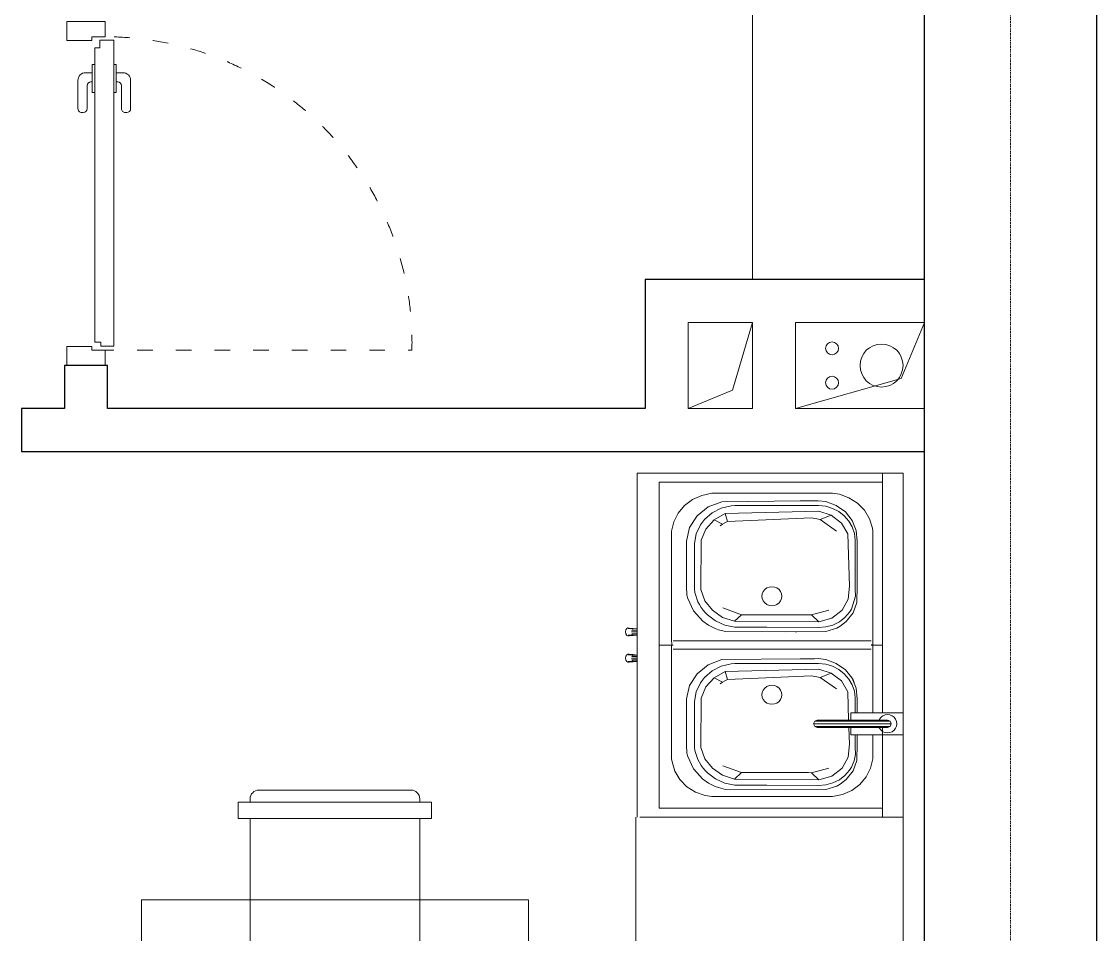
# Model space of a CAD drawing. Header units: millimetres. Extents: x 220309 to 250673, y 235861 to 255830.
# Drawn here: x 233999 to 236499, y 242375 to 244498 of the extents above; entities that cross this region are included whole.
import ezdxf

# ---------------------------------------------------------------- set-up
doc = ezdxf.new("R2010")
doc.units = ezdxf.units.MM
doc.linetypes.add('ACAD_ISO03W100', pattern=[30, 12, -18])
doc.linetypes.add('DASHDOTX2', pattern=[2, 1, -0.5, 0, -0.5])
for name, color, linetype, lineweight in [('Axes', 40, 'DASHDOTX2', 9), ('canel', 4, 'Continuous', 9), ('Door', 59, 'Continuous', 9), ('furniture', 46, 'Continuous', 9), ('Shaft', 7, 'Continuous', 9), ('Wall', 5, 'Continuous', 30)]:
    doc.layers.add(name, color=color, linetype=linetype, lineweight=lineweight)

# ---------------------------------------------------------------- blocks, each defined once
blk = doc.blocks.new('1151')
at = {"color": 0}
for p, q in [((1606.4, 173.1), (-1589.7, 173.1)), ((806.4, -438.9), (806.4, 173.1)), ((997.8, 51.6), (997.8, 173.1)), ((1004.9, 147.9), (1008.3, 152.3)), ((1008.3, 152.3), (1012.8, 155.7)), ((1012.8, 155.7), (1017.9, 157.8)), ((1017.9, 157.8), (1023.4, 158.6)), ((1023.4, 158.6), (1029, 157.8)), ((1029, 157.8), (1034.1, 155.7)), ((1034.1, 155.7), (1038.6, 152.3)), ((1038.6, 152.3), (1042, 147.9)), ((1049.1, 51.6), (1049.1, 173.1)), ((1606.4, -445.3), (1606.4, 173.1)), ((1015.7, 125.5), (806.4, 125.5)), ((827.3, -394.2), (827.3, 125.5)), ((1002.1, 137.2), (1002.8, 142.7)), ((1002.8, 131.6), (1002.1, 137.2)), ((1002.8, 142.7), (1004.9, 147.9)), ((1004.9, 126.5), (1002.8, 131.6)), ((1008.3, 122), (1004.9, 126.5)), ((1014.9, 137.2), (1017.4, 143.2)), ((1014.9, 77.8), (1014.9, 137.1)), ((1017.4, 143.2), (1016.3, 140.7)), ((1017.4, 143.2), (1023.4, 145.7)), ((1017.4, 94.6), (1017.4, 143.2)), ((1023.4, 145.7), (1020.3, 144.4)), ((1023.4, 145.7), (1029.5, 143.2)), ((1023.4, 95.7), (1023.4, 145.7)), ((1029.5, 143.2), (1026.5, 144.4)), ((1029.5, 143.2), (1029.5, 120.3)), ((1032, 137.2), (1029.5, 143.2)), ((1032, 137.2), (1030.7, 140.3)), ((1032, 115.8), (1032, 137.2)), ((1042, 126.5), (1038.6, 122)), ((1042, 147.9), (1044.1, 142.7)), ((1044.1, 131.6), (1042, 126.5)), ((1044.1, 142.7), (1044.8, 137.2)), ((1044.8, 137.2), (1044.1, 131.6)), ((1049.1, 125.5), (1606.4, 125.5)), ((1206.4, 102.8), (1206.4, 125.5)), ((1585.3, -394.2), (1585.3, 125.5)), ((920.3, 97.7), (942.2, 102.8)), ((942.2, 102.8), (997.8, 102.8)), ((1014.9, 117), (1008.3, 122)), ((1029.5, 120.3), (1029.5, 108.3)), ((1029.5, 108.3), (1029.5, 94.6)), ((1034.1, 118.6), (1032, 117.7)), ((1032, 104.7), (1032, 115.8)), ((1032, 91.9), (1032, 104.7)), ((1038.6, 122), (1034.1, 118.6)), ((1193.3, 102.8), (1049.1, 102.8)), ((1206.9, 102.8), (1193.3, 102.8)), ((1206.4, 102.8), (1206.4, 99.4)), ((1471.1, 102.8), (1206.4, 102.8)), ((1206.9, 99.4), (1206.9, 102.8)), ((1478.6, 101.8), (1471.1, 102.8)), ((1500.3, 95.2), (1478.6, 101.8)), ((882.4, 72.6), (900, 87.4)), ((900, 87.4), (920.3, 97.7)), ((1014.9, 63), (1014.9, 77.8)), ((1017.4, 79.5), (1017.4, 94.6)), ((1017.4, 63.5), (1017.4, 79.5)), ((1023.4, 80.2), (1023.4, 95.7)), ((1023.4, 63.8), (1023.4, 80.2)), ((1029.5, 94.6), (1029.5, 79.5)), ((1029.5, 79.5), (1029.5, 63.5)), ((1032, 77.8), (1032, 91.9)), ((1032, 63), (1032, 77.8)), ((1196.5, -361.5), (1196.5, 99.4)), ((1216.3, -361.5), (1216.3, 99.4)), ((1519.9, 83.5), (1500.3, 95.2)), ((1536.5, 67.3), (1519.9, 83.5)), ((858.8, 32.5), (868.5, 54)), ((868.5, 54), (882.4, 72.6)), ((893.6, 40.9), (914, 56.9)), ((914, 56.9), (937.9, 65.6)), ((915.5, 48.7), (922.4, 53)), ((922.4, 53), (937.2, 59.3)), ((937.2, 59.3), (952.8, 62.3)), ((937.9, 65.6), (976.7, 66.4)), ((952.8, 62.3), (968.7, 62)), ((968.7, 62), (997.8, 62)), ((976.7, 66.4), (997.8, 66.4)), ((998.7, 51.6), (997.8, 51.6)), ((1014.9, 51.6), (998.7, 51.6)), ((1014.9, 47.9), (1014.9, 63)), ((1017.4, 47.4), (1017.4, 63.5)), ((1023.4, 47.1), (1023.4, 63.8)), ((1029.5, 63.5), (1029.5, 47.3)), ((1032, 47.9), (1032, 63)), ((1032, 51.6), (1036.3, 51.6)), ((1036.3, 51.6), (1041.6, 51.6)), ((1041.6, 51.6), (1045.7, 51.6)), ((1045.7, 51.6), (1048.2, 51.6)), ((1048.2, 51.6), (1049.1, 51.6)), ((1049.1, 66.4), (1081, 66.4)), ((1049.1, 62.1), (1083.4, 62.1)), ((1081, 66.4), (1105.8, 64.3)), ((1083.4, 62.1), (1098.9, 60)), ((1098.9, 60), (1113.7, 54.9)), ((1105.8, 64.3), (1129.1, 55)), ((1113.7, 54.9), (1127.4, 46.9)), ((1117.5, 59.6), (1121.7, 58.6)), ((1119, 59.2), (1117.5, 59.6)), ((1121.7, 58.6), (1119, 59.2)), ((1123, 58.2), (1121.7, 58.6)), ((1127.9, 56.4), (1123, 58.2)), ((1129.2, 56), (1127.9, 56.4)), ((1129.1, 55), (1148.9, 39.1)), ((1129.2, 56), (1129.7, 54.5)), ((1130.3, 54), (1129.2, 56)), ((1260.9, 40.9), (1281.3, 56.9)), ((1281.3, 56.9), (1305.2, 65.6)), ((1282.8, 48.7), (1289.6, 53)), ((1289.6, 53), (1320.1, 62.3)), ((1305.2, 65.6), (1344, 66.4)), ((1320.1, 62.3), (1336, 62)), ((1336, 62), (1450.7, 62.1)), ((1344, 66.4), (1448.3, 66.4)), ((1448.3, 66.4), (1473.1, 64.3)), ((1450.7, 62.1), (1466.1, 60)), ((1466.1, 60), (1481, 54.9)), ((1473.1, 64.3), (1496.3, 55)), ((1481, 54.9), (1494.7, 46.9)), ((1496.3, 55), (1516.2, 39.1)), ((1549, 47.4), (1536.5, 67.3)), ((854, 9.2), (858.8, 32.5)), ((878.6, 19.3), (882.9, 27.1)), ((882.9, 27.1), (893.6, 40.9)), ((893.1, 25), (903.2, 38)), ((919.9, 31.3), (901.4, 7.2)), ((903.2, 38), (915.5, 48.7)), ((945.9, 45.8), (919.9, 31.3)), ((975.9, 48.3), (945.9, 45.8)), ((1014.9, 47.1), (975.9, 48.3)), ((1014.8, 33.1), (1014.9, 47.9)), ((1014.8, 6.2), (1014.8, 33.1)), ((1017.3, 16.3), (1017.4, 31.4)), ((1017.4, 31.4), (1017.4, 47.4)), ((1023.4, 30.7), (1023.4, 47.1)), ((1023.4, 15.2), (1023.4, 30.7)), ((1029.5, 31.4), (1029.4, 16.3)), ((1029.5, 47.3), (1029.5, 31.4)), ((1032, 33.1), (1032, 47.9)), ((1097.6, 44.4), (1032, 46.5)), ((1032, 19), (1032, 33.1)), ((1122.9, 29.7), (1097.6, 44.4)), ((1141.3, 6.1), (1122.9, 29.7)), ((1127.4, 46.9), (1139.5, 36.3)), ((1139.5, 36.3), (1149.4, 23.6)), ((1148.9, 39.1), (1163.9, 18)), ((1245.9, 19.3), (1250.2, 27.1)), ((1250.2, 27.1), (1260.9, 40.9)), ((1260.4, 25), (1270.5, 38)), ((1287.2, 31.3), (1268.6, 7.2)), ((1270.5, 38), (1282.8, 48.7)), ((1313.2, 45.8), (1287.2, 31.3)), ((1343.2, 48.3), (1313.2, 45.8)), ((1464.9, 44.4), (1343.2, 48.3)), ((1490.2, 29.7), (1464.9, 44.4)), ((1508.6, 6.1), (1490.2, 29.7)), ((1494.7, 46.9), (1506.7, 36.3)), ((1506.7, 36.3), (1516.7, 23.6)), ((1516.2, 39.1), (1531.2, 18)), ((1556.9, 25), (1549, 47.4)), ((1559.3, 9.2), (1556.9, 25)), ((854, -271.4), (854, 9.2)), ((870.3, -6.1), (878.6, 19.3)), ((881.3, -6.2), (885.7, 10)), ((885.7, 10), (893.1, 25)), ((901.4, 7.2), (893.2, -22.6)), ((909.2, -39.8), (920.1, 0.3)), ((1014.8, -4.9), (1014.8, 6.2)), ((1017.3, -9.4), (1017.3, 16.3)), ((1023.4, -11.3), (1023.4, 15.2)), ((1029.4, 16.3), (1029.4, -9.4)), ((1032, -4.9), (1032, 19)), ((1131.2, -19.5), (1104.3, 18.5)), ((1141.3, 6.1), (1131.2, -19.5)), ((1150.2, -22.9), (1141.3, 6.1)), ((1149.4, 23.6), (1157, 9)), ((1157, 9), (1161.8, -6.7)), ((1163.9, 18), (1172.7, -6.6)), ((1237.6, -6.1), (1245.9, 19.3)), ((1248.6, -6.2), (1253, 10)), ((1253, 10), (1260.4, 25)), ((1268.6, 7.2), (1260.5, -22.6)), ((1276.5, -39.8), (1287.4, 0.3)), ((1498.5, -19.5), (1471.5, 18.5)), ((1508.6, 6.1), (1498.5, -19.5)), ((1517.5, -22.9), (1508.6, 6.1)), ((1516.7, 23.6), (1524.2, 9)), ((1524.2, 9), (1529.1, -6.7)), ((1531.2, 18), (1540, -6.6)), ((1559.3, -271.4), (1559.3, 9.2)), ((869.6, -99.1), (870.3, -6.1)), ((880, -23), (881.3, -6.2)), ((880.6, -143.8), (880, -23)), ((894.5, -218.8), (893.2, -22.6)), ((893.2, -22.6), (909.2, -39.8)), ((1014.8, -26.3), (1014.8, -4.9)), ((1017.3, -19.2), (1017.3, -9.4)), ((1017.3, -32.3), (1017.3, -19.2)), ((1023.4, -21.3), (1023.4, -11.3)), ((1023.4, -34.8), (1023.4, -21.3)), ((1029.4, -9.4), (1029.4, -19.2)), ((1029.4, -19.2), (1029.4, -32.3)), ((1031.9, -14), (1032, -4.9)), ((1031.9, -26.3), (1031.9, -14)), ((1131.2, -19.5), (1134.6, -39.9)), ((1150.2, -22.9), (1144.7, -240.4)), ((1161.8, -6.7), (1163.8, -23.1)), ((1163.8, -23.1), (1163.7, -218.4)), ((1172.7, -6.6), (1174.8, -24)), ((1174.8, -24), (1174.7, -32.9)), ((1236.9, -99.1), (1237.6, -6.1)), ((1247.3, -23), (1248.6, -6.2)), ((1247.8, -143.8), (1247.3, -23)), ((1261.8, -218.8), (1260.5, -22.6)), ((1260.5, -22.6), (1276.5, -39.8)), ((1498.5, -19.5), (1501.9, -39.9)), ((1517.5, -22.9), (1512, -240.4)), ((1529.1, -6.7), (1531.1, -23.1)), ((1531.1, -23.1), (1530.9, -218.4)), ((1540, -6.6), (1542.1, -24)), ((1542.1, -24), (1541.9, -32.9)), ((909.7, -46.8), (909.2, -39.8)), ((909.7, -202.9), (909.7, -46.8)), ((1017.3, -32.3), (1014.8, -26.3)), ((1023.4, -34.8), (1017.3, -32.3)), ((1029.4, -32.3), (1023.4, -34.8)), ((1029.4, -32.3), (1031.9, -26.3)), ((1134.6, -39.9), (1126.5, -235.1)), ((1174.7, -32.9), (1174.7, -66)), ((1276.9, -46.8), (1276.5, -39.8)), ((1276.9, -202.9), (1276.9, -46.8)), ((1501.9, -39.9), (1493.8, -235.1)), ((1541.9, -32.9), (1541.9, -66)), ((1174.7, -66), (1172.5, -248.4)), ((1237.1, -74.4), (1236, -76.7)), ((1541.9, -66), (1539.8, -248.4)), ((870.7, -239.8), (869.6, -99.1)), ((1238, -239.8), (1236.9, -99.1)), ((1069.4, -125.8), (1071.6, -120.1)), ((1071.6, -120.1), (1075.1, -115.3)), ((1075.1, -115.3), (1079.6, -111.6)), ((1079.6, -111.6), (1085, -109.2)), ((1085, -109.2), (1090.7, -108.4)), ((1090.7, -108.4), (1096.4, -109.2)), ((1096.4, -109.2), (1101.7, -111.6)), ((1101.7, -111.6), (1106.3, -115.3)), ((1106.3, -115.3), (1109.8, -120.1)), ((1109.8, -120.1), (1112, -125.8)), ((1298.7, -125.8), (1300.9, -120.1)), ((1300.9, -120.1), (1304.4, -115.3)), ((1304.4, -115.3), (1308.9, -111.6)), ((1308.9, -111.6), (1314.3, -109.2)), ((1314.3, -109.2), (1320, -108.4)), ((1320, -108.4), (1325.7, -109.2)), ((1325.7, -109.2), (1331, -111.6)), ((1331, -111.6), (1335.6, -115.3)), ((1335.6, -115.3), (1339.1, -120.1)), ((1339.1, -120.1), (1341.3, -125.8)), ((880.6, -218.4), (880.6, -143.8)), ((1068.6, -131.9), (1069.4, -125.8)), ((1069.4, -137.9), (1068.6, -131.9)), ((1071.6, -143.6), (1069.4, -137.9)), ((1075.1, -148.4), (1071.6, -143.6)), ((1079.6, -152.1), (1075.1, -148.4)), ((1106.3, -148.4), (1101.7, -152.1)), ((1109.8, -143.6), (1106.3, -148.4)), ((1112, -137.9), (1109.8, -143.6)), ((1112, -125.8), (1112.8, -131.9)), ((1112.8, -131.9), (1112, -137.9)), ((1247.8, -218.4), (1247.8, -143.8)), ((1297.9, -131.9), (1298.7, -125.8)), ((1298.7, -137.9), (1297.9, -131.9)), ((1300.9, -143.6), (1298.7, -137.9)), ((1304.4, -148.4), (1300.9, -143.6)), ((1308.9, -152.1), (1304.4, -148.4)), ((1335.6, -148.4), (1331, -152.1)), ((1339.1, -143.6), (1335.6, -148.4)), ((1341.3, -137.9), (1339.1, -143.6)), ((1341.3, -125.8), (1342.1, -131.9)), ((1342.1, -131.9), (1341.3, -137.9)), ((1085, -154.5), (1079.6, -152.1)), ((1090.7, -155.3), (1085, -154.5)), ((1096.4, -154.5), (1090.7, -155.3)), ((1101.7, -152.1), (1096.4, -154.5)), ((1314.3, -154.5), (1308.9, -152.1)), ((1320, -155.3), (1314.3, -154.5)), ((1325.7, -154.5), (1320, -155.3)), ((1331, -152.1), (1325.7, -154.5)), ((885.5, -241.6), (880.6, -218.4)), ((894.5, -218.8), (909.7, -202.9)), ((903.5, -246.5), (894.5, -218.8)), ((909.7, -202.9), (925.3, -245.6)), ((1163.7, -218.4), (1162.9, -226.4)), ((1252.7, -241.6), (1247.8, -218.4)), ((1261.8, -218.8), (1276.9, -202.9)), ((1270.8, -246.5), (1261.8, -218.8)), ((1276.9, -202.9), (1292.6, -245.6)), ((1530.9, -218.4), (1530.2, -226.4)), ((874.8, -256.1), (870.7, -239.8)), ((895.1, -263), (885.5, -241.6)), ((919.9, -270.1), (903.5, -246.5)), ((1120, -246.6), (1116.1, -251.9)), ((1120, -246.6), (1123.5, -241)), ((1130.2, -265.9), (1120, -246.6)), ((1123.5, -241), (1126.5, -235.1)), ((1126.5, -235.1), (1144.7, -240.4)), ((1144.7, -240.4), (1130.2, -265.9)), ((1157.2, -249.6), (1146.2, -270.7)), ((1162.9, -226.4), (1157.2, -249.6)), ((1172.5, -248.4), (1160.6, -280)), ((1242.1, -256.1), (1238, -239.8)), ((1262.4, -263), (1252.7, -241.6)), ((1287.2, -270.1), (1270.8, -246.5)), ((1487.2, -246.6), (1483.3, -251.9)), ((1487.2, -246.6), (1490.7, -241)), ((1497.5, -265.9), (1487.2, -246.6)), ((1490.7, -241), (1493.8, -235.1)), ((1493.8, -235.1), (1512, -240.4)), ((1512, -240.4), (1497.5, -265.9)), ((1524.4, -249.6), (1513.5, -270.7)), ((1530.2, -226.4), (1524.4, -249.6)), ((1539.8, -248.4), (1527.9, -280)), ((856.4, -287.2), (854, -271.4)), ((877.7, -263.9), (874.8, -256.1)), ((881.1, -271.5), (877.7, -263.9)), ((885.1, -278.9), (881.1, -271.5)), ((909.1, -281.6), (895.1, -263)), ((942.2, -287.5), (919.9, -270.1)), ((1130.2, -265.9), (1108.9, -285.1)), ((1146.2, -270.7), (1130.9, -288.4)), ((1244.9, -263.9), (1242.1, -256.1)), ((1248.4, -271.5), (1244.9, -263.9)), ((1252.3, -278.9), (1248.4, -271.5)), ((1276.4, -281.6), (1262.4, -263)), ((1309.5, -287.5), (1287.2, -270.1)), ((1497.5, -265.9), (1476.2, -285.1)), ((1513.5, -270.7), (1498.2, -288.4)), ((1554.5, -294.6), (1559.3, -271.4)), ((864.3, -309.5), (856.4, -287.2)), ((894.5, -292.5), (885.1, -278.9)), ((918.5, -314.3), (894.5, -292.5)), ((914.6, -287), (909.1, -281.6)), ((920.4, -291.9), (914.6, -287)), ((926.6, -296.4), (920.4, -291.9)), ((933.1, -300.3), (926.6, -296.4)), ((968.3, -297), (942.2, -287.5)), ((1083, -296.1), (968.3, -297)), ((1108.9, -285.1), (1083, -296.1)), ((1118.6, -297.8), (1097.9, -307.6)), ((1130.9, -288.4), (1118.6, -297.8)), ((1160.6, -280), (1139.8, -305.9)), ((1261.8, -292.5), (1252.3, -278.9)), ((1256.9, -285.5), (1256.9, -285.4)), ((1285.8, -314.3), (1261.8, -292.5)), ((1281.9, -287), (1276.4, -281.6)), ((1287.7, -291.9), (1281.9, -287)), ((1293.9, -296.4), (1287.7, -291.9)), ((1300.4, -300.3), (1293.9, -296.4)), ((1335.6, -297), (1309.5, -287.5)), ((1450.2, -296.1), (1335.6, -297)), ((1476.2, -285.1), (1450.2, -296.1)), ((1485.8, -297.8), (1465.1, -307.6)), ((1498.2, -288.4), (1485.8, -297.8)), ((1527.9, -280), (1507.1, -305.9)), ((1544.8, -316.1), (1554.5, -294.6)), ((876.8, -329.4), (864.3, -309.5)), ((947.6, -327.7), (918.5, -314.3)), ((939.9, -303.8), (933.1, -300.3)), ((961.3, -310.7), (939.9, -303.8)), ((968.7, -311.8), (961.3, -310.7)), ((1075.5, -311.8), (968.7, -311.8)), ((1097.9, -307.6), (1075.5, -311.8)), ((1112.3, -323.4), (1081, -330.8)), ((1139.8, -305.9), (1112.3, -323.4)), ((1314.9, -327.7), (1285.8, -314.3)), ((1307.2, -303.8), (1300.4, -300.3)), ((1328.6, -310.7), (1307.2, -303.8)), ((1336, -311.8), (1328.6, -310.7)), ((1442.8, -311.8), (1336, -311.8)), ((1465.1, -307.6), (1442.8, -311.8)), ((1479.6, -323.4), (1448.3, -330.8)), ((1507.1, -305.9), (1479.6, -323.4)), ((1530.9, -334.8), (1544.8, -316.1)), ((893.4, -345.6), (876.8, -329.4)), ((913, -357.4), (893.4, -345.6)), ((955.3, -329.5), (947.6, -327.7)), ((974.6, -330.8), (955.3, -329.5)), ((1081, -330.8), (974.6, -330.8)), ((1322.6, -329.5), (1314.9, -327.7)), ((1341.9, -330.8), (1322.6, -329.5)), ((1448.3, -330.8), (1341.9, -330.8)), ((1493, -359.8), (1513.3, -349.6)), ((1513.3, -349.6), (1530.9, -334.8)), ((934.7, -364), (913, -357.4)), ((942.2, -365), (934.7, -364)), ((1206.9, -365), (942.2, -365)), ((1206.4, -394.2), (1206.4, -361.5)), ((1206.4, -364.9), (1220, -365)), ((1220, -365), (1471.1, -365)), ((1471.1, -365), (1493, -359.8)), ((827.3, -394.2), (1224.8, -394.2)), ((1234.2, -394.2), (827.3, -394.2)), ((1585.3, -394.2), (1214.4, -394.2)), ((1224.3, -394.2), (1585.3, -394.2)), ((407.9, -448.1), (806.4, -448.1)), ((1606.4, -445.3), (806.4, -445.3)), ((1168.5, -445.3), (1167.7, -454.6)), ((1168.8, -456.4), (1169.6, -445.3)), ((1172.3, -445.3), (1171.8, -457.7)), ((1175.9, -458.2), (1175.9, -445.3)), ((1179.5, -445.3), (1180, -457.7)), ((1183, -456.4), (1182.2, -445.3)), ((1184.1, -454.6), (1183.2, -445.3)), ((1229.6, -445.3), (1228.7, -454.6)), ((1229.8, -456.4), (1230.7, -445.3)), ((1233.4, -445.3), (1232.8, -457.7)), ((1237, -458.2), (1237, -445.3)), ((1240.6, -445.3), (1241.1, -457.7)), ((1244.1, -456.4), (1243.2, -445.3)), ((1245.2, -454.6), (1244.3, -445.3)), ((1166.9, -463.5), (1166.7, -466.6)), ((1166.7, -466.6), (1167.9, -469.4)), ((1167.7, -454.6), (1166.9, -463.5)), ((1167.7, -454.6), (1168.8, -456.4)), ((1167.9, -469.4), (1171.3, -471.4)), ((1168.8, -456.4), (1168.1, -466)), ((1171.8, -457.7), (1168.8, -456.4)), ((1171.3, -471.4), (1175.9, -472.2)), ((1175.9, -472.2), (1180.5, -471.4)), ((1180, -457.7), (1183, -456.4)), ((1180.5, -471.4), (1183.9, -469.4)), ((1184.1, -454.6), (1183, -456.4)), ((1183, -456.4), (1183.7, -466)), ((1183.9, -469.4), (1185.1, -466.6)), ((1184.9, -463.5), (1184.1, -454.6)), ((1185.1, -466.6), (1184.9, -463.5)), ((1228, -463.5), (1227.8, -466.6)), ((1227.8, -466.6), (1229, -469.4)), ((1228.7, -454.6), (1228, -463.5)), ((1228.7, -454.6), (1229.8, -456.4)), ((1229, -469.4), (1232.4, -471.4)), ((1229.8, -456.4), (1229.2, -466)), ((1232.8, -457.7), (1229.8, -456.4)), ((1232.4, -471.4), (1237, -472.2)), ((1237, -472.2), (1241.6, -471.4)), ((1241.1, -457.7), (1244.1, -456.4)), ((1241.6, -471.4), (1244.9, -469.4)), ((1245.2, -454.6), (1244.1, -456.4)), ((1244.1, -456.4), (1244.7, -466)), ((1244.9, -469.4), (1246.2, -466.6)), ((1245.9, -463.5), (1245.2, -454.6)), ((1246.2, -466.6), (1245.9, -463.5))]:
    blk.add_line(p, q, dxfattribs=at)
blk = doc.blocks.new('1157')
at = {"color": 0}
for p, q in [((543.2, 705.5), (189.6, 705.5)), ((756.8, 705.5), (1110.4, 705.5)), ((169.1, 677.3), (169.1, 685)), ((563.7, 685), (563.7, 677.3)), ((736.3, 685), (736.3, 677.3)), ((1130.9, 677.3), (1130.9, 685)), ((169.1, 320.5), (169.1, 639.3)), ((563.7, 639.3), (563.7, 320.5)), ((736.3, 639.3), (736.3, 320.5)), ((1130.9, 320.5), (1130.9, 639.3)), ((1110.4, 300), (756.8, 300)), ((189.6, 300), (543.2, 300)), ((-255.5, 176.8), (-255.5, -176.8)), ((-235, 197.3), (-227.3, 197.3)), ((-189.3, 197.3), (129.5, 197.3)), ((150, -176.8), (150, 176.8)), ((1150, -176.8), (1150, 176.8)), ((1489.3, 197.3), (1170.5, 197.3)), ((1535, 197.3), (1527.3, 197.3)), ((1555.5, 176.8), (1555.5, -176.8)), ((-227.3, -197.3), (-235, -197.3)), ((129.5, -197.3), (-189.3, -197.3)), ((1170.5, -197.3), (1489.3, -197.3)), ((1527.3, -197.3), (1535, -197.3)), ((189.6, -300), (543.2, -300)), ((1110.4, -300), (756.8, -300)), ((169.1, -320.5), (169.1, -639.3)), ((563.7, -639.3), (563.7, -320.5)), ((736.3, -639.3), (736.3, -320.5)), ((1130.9, -320.5), (1130.9, -639.3)), ((169.1, -677.3), (169.1, -685)), ((563.7, -685), (563.7, -677.3)), ((736.3, -685), (736.3, -677.3)), ((1130.9, -677.3), (1130.9, -685)), ((543.2, -705.5), (189.6, -705.5)), ((756.8, -705.5), (1110.4, -705.5))]:
    blk.add_line(p, q, dxfattribs=at)
for points in [[(141.6, 677.3), (591.2, 677.3), (591.2, 639.3), (141.6, 639.3)], [(1158.4, 677.3), (708.8, 677.3), (708.8, 639.3), (1158.4, 639.3)], [(1300, -450), (1300, 450), (0, 450), (0, -450)], [(-227.3, -224.8), (-227.3, 224.8), (-189.3, 224.8), (-189.3, -224.8)], [(1527.3, -224.8), (1527.3, 224.8), (1489.3, 224.8), (1489.3, -224.8)], [(141.6, -677.3), (591.2, -677.3), (591.2, -639.3), (141.6, -639.3)], [(1158.4, -677.3), (708.8, -677.3), (708.8, -639.3), (1158.4, -639.3)]]:
    blk.add_lwpolyline(points, close=True, dxfattribs=at)
for centre, start, end in [((189.6, 685), 90, 180), ((543.2, 685), 0, 90), ((756.8, 685), 90, 180), ((1110.4, 685), 0, 90), ((189.6, 320.5), 180, 270), ((543.2, 320.5), 270, 0), ((756.8, 320.5), 180, 270), ((1110.4, 320.5), 270, 0), ((-235, 176.8), 90, 180), ((129.5, 176.8), 0, 90), ((1170.5, 176.8), 90, 180), ((1535, 176.8), 0, 90), ((-235, -176.8), 180, 270), ((129.5, -176.8), 270, 0), ((1170.5, -176.8), 180, 270), ((1535, -176.8), 270, 0), ((189.6, -320.5), 90, 180), ((543.2, -320.5), 0, 90), ((756.8, -320.5), 90, 180), ((1110.4, -320.5), 360, 90), ((189.6, -685), 180, 270), ((543.2, -685), 270, 0), ((756.8, -685), 180, 270), ((1110.4, -685), 270, 360)]:
    blk.add_arc(centre, 20.5, start, end, dxfattribs=at)
blk = doc.blocks.new('q1')
at = {"layer": 'Door', "lineweight": 9}
for p, q in [((-663.1, 103.7), (-597.4, 103.7)), ((-680.9, 70), (-680.9, 86)), ((-597.4, 82.4), (-650.7, 82.4)), ((-588.5, 94.9), (-588.5, 91.3)), ((-45.3, 64.6), (-756.7, 64.6)), ((-756.7, 64.6), (-756.7, 31.8)), ((-699.8, 64.8), (-699.8, 70)), ((-699.8, 70), (-635.1, 70)), ((-659.6, 73.6), (-659.6, 70)), ((-635.1, 70), (-635.1, 64.8)), ((-45.3, 64.6), (-45.3, 34.3)), ((-756.7, 31.8), (-738.9, 31.8)), ((-738.9, 31.8), (-738.9, 20.2)), ((-45.3, 34.3), (-54.2, 34.3)), ((-54.2, 34.3), (-54.2, 20.2)), ((-54.2, 20.2), (-738.9, 20.2)), ((-699.8, 14), (-699.8, 20.2)), ((-635.1, 14), (-699.8, 14)), ((-680.9, 14), (-680.9, -1.1)), ((-659.6, 11.4), (-659.6, 14)), ((-597.4, 2.5), (-650.7, 2.5)), ((-635.1, 20.1), (-635.1, 14)), ((-663.1, -18.8), (-597.4, -18.8)), ((-588.5, -9.9), (-588.5, -6.4))]:
    blk.add_line(p, q, dxfattribs=at)
at = {"layer": 'Door', "linetype": 'ACAD_ISO03W100', "lineweight": 9, "ltscale": 3}
blk.add_lwpolyline([(-35.6, 29), (-35.6, 757.9)], dxfattribs=at)
at = {"layer": 'Door', "lineweight": 9}
for points in [[(-800, 44.4), (-764.4, 44.4), (-764.4, 13.6), (-755.6, 13.6), (-755.6, -44.4), (-800, -44.4)], [(0, 44.4), (-35.6, 44.4), (-35.6, 13.6), (-44.4, 13.6), (-44.4, -44.4), (0, -44.4)]]:
    blk.add_lwpolyline(points, close=True, dxfattribs=at)
at = {"layer": 'Door', "linetype": 'ACAD_ISO03W100', "lineweight": 9, "ltscale": 3}
blk.add_arc((-53.3, 47), 711.1, 88.5671, 180.2072, dxfattribs=at)
at = {"layer": 'Door', "lineweight": 9}
for centre, radius, start, end in [((-663.1, 86), 17.8, 90, 180), ((-597.4, 94.9), 8.89, 0, 90), ((-650.7, 73.6), 8.89, 90, 180), ((-597.4, 91.3), 8.89, 270, 0), ((-650.7, 11.4), 8.89, 180, 270), ((-597.4, -6.4), 8.89, 0, 90), ((-663.1, -1.1), 17.8, 180, 270), ((-597.4, -9.9), 8.89, 270, 0)]:
    blk.add_arc(centre, radius, start, end, dxfattribs=at)

msp = doc.modelspace()

# ---------------------------------------------------------------- linework, layer by layer
at = {"layer": 'Axes', "linetype": 'DASHDOTX2', "lineweight": 9, "ltscale": 2}
msp.add_line((236299.2, 245816), (236299.2, 236461.1), dxfattribs=at)
at = {"layer": 'canel', "ltscale": 5}
for centre, radius in [((235884.2, 243738), 15), ((235999.2, 243698), 50), ((235884.2, 243658), 15)]:
    msp.add_circle(centre, radius, dxfattribs=at)
at = {"layer": 'furniture', "linetype": 'Continuous', "ltscale": 5}
msp.add_lwpolyline([(235699.2, 243898), (235699.2, 244598)], dxfattribs=at)
at = {"layer": 'Shaft', "linetype": 'Continuous', "lineweight": 9, "ltscale": 5}
for points in [[(235699.2, 243598), (235699.2, 243798), (235549.2, 243798), (235549.2, 243598)], [(236099.2, 243598), (235799.2, 243598), (235799.2, 243798), (236099.2, 243798)]]:
    msp.add_lwpolyline(points, close=True, dxfattribs=at)
for points in [[(235699.2, 243798), (235652.9, 243641.1), (235549.2, 243598)], [(235799.2, 243598), (236044.9, 243667.7), (236099.2, 243798)]]:
    msp.add_lwpolyline(points, dxfattribs=at)
at = {"layer": 'Wall'}
for points in [[(236099.2, 238998), (236099.2, 245198)], [(236499.2, 245198), (236499.2, 238998), (237299.2, 238998), (237299.2, 238598), (236499.2, 238598)], [(236099.2, 243898), (235449.2, 243898), (235449.2, 243598), (234199.2, 243598), (234199.2, 243698), (234099.2, 243698), (234099.2, 243598), (233999.2, 243598), (233999.2, 243498), (236099.2, 243498)]]:
    msp.add_lwpolyline(points, dxfattribs=at)

# ---------------------------------------------------------------- block references
at = {"layer": 'Door', "lineweight": 60, "rotation": 270}
msp.add_blockref('q1', (234149.2, 243698), dxfattribs=at)
at = {"layer": 'furniture', "lineweight": 9, "xscale": -1, "rotation": 270}
msp.add_blockref('1151', (235876.1, 241841.6), dxfattribs=at)
at = {"layer": 'furniture', "xscale": -1, "rotation": 90}
msp.add_blockref('1157', (234728.1, 242455.2), dxfattribs=at)

doc.saveas('drawing.dxf')
